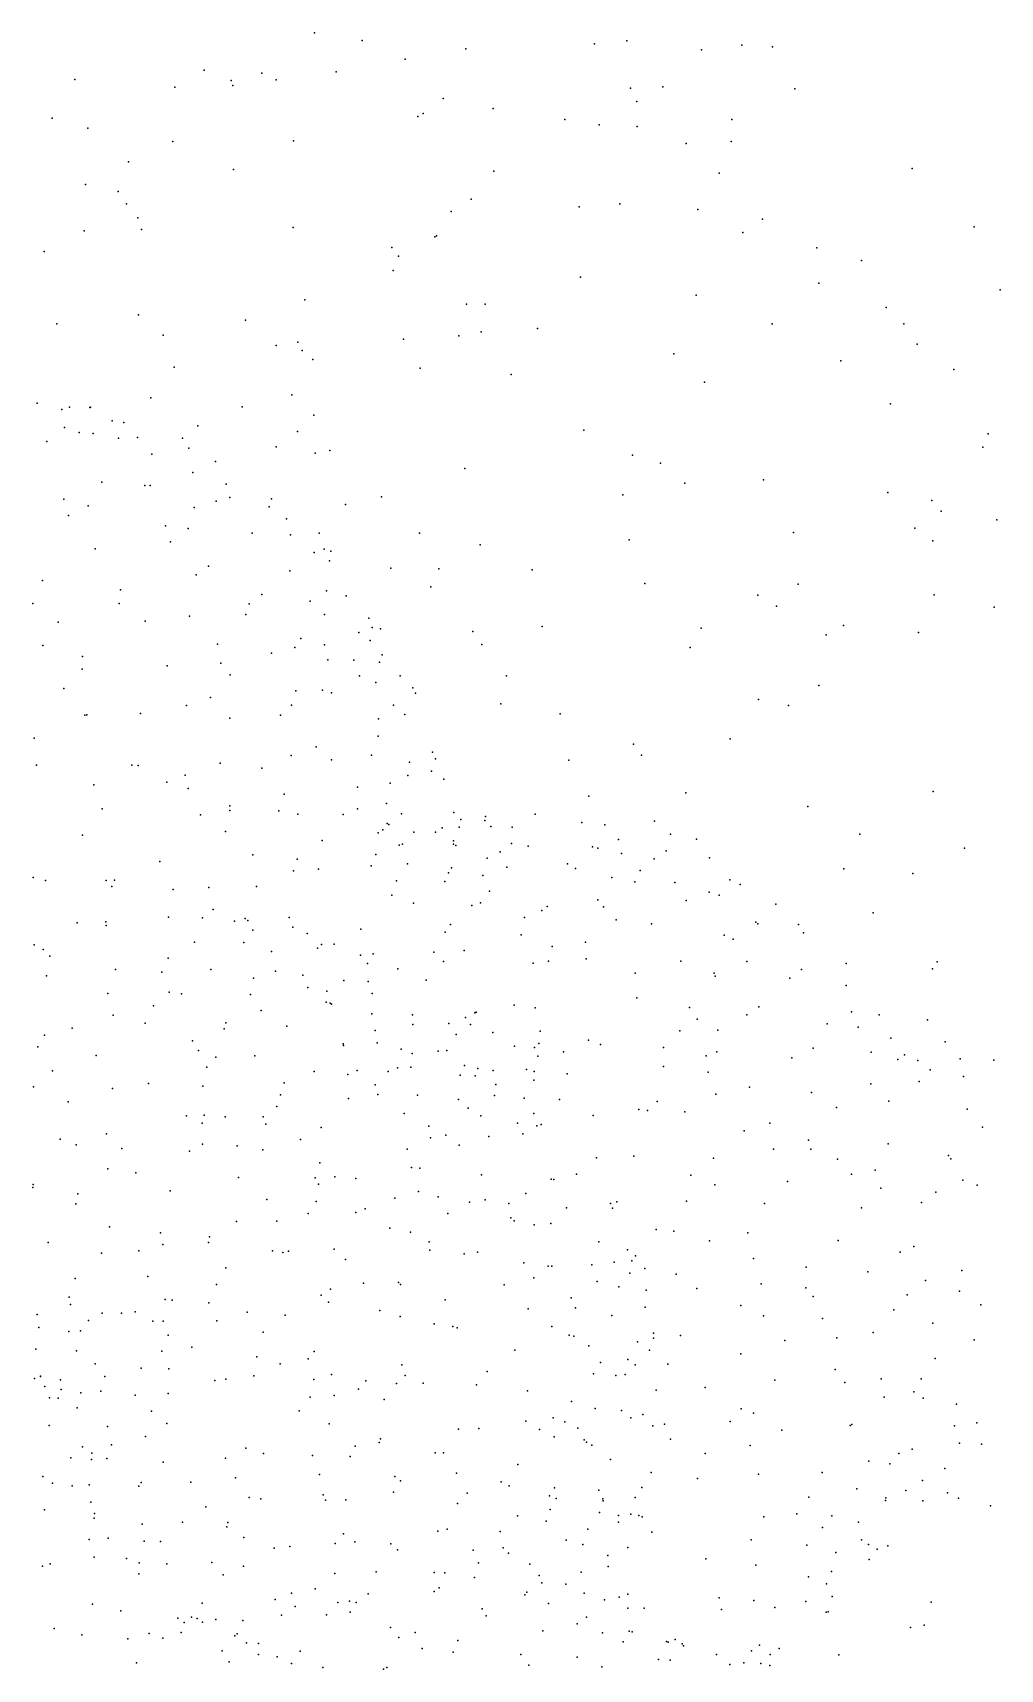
# Model space of a CAD drawing. Header units: metres. Extents: x -23.9 to 23.9, y -28.5 to 28.5.
# Drawn here: x -8.902 to -7.485, y -2.393 to 0.002 of the extents above; entities that cross this region are included whole.
import ezdxf

# ---------------------------------------------------------------- set-up
doc = ezdxf.new("R2010")
doc.units = ezdxf.units.M

msp = doc.modelspace()

# ---------------------------------------------------------------- linework, layer by layer
for p in [(-8.4895, 0.002, -7.946), (-8.42, -0.0095, 1.45), (-8.268, -0.0217, -0.6546), (-8.0794, -0.0142, 4.131), (-8.0323, -0.0101, 7.7692), (-7.9231, -0.0232, 8.4565), (-7.8637, -0.0163, -2.1079), (-7.8191, -0.0184, 17.7007), (-8.357, -0.0366, 9.1103), (-8.8405, -0.0665, -10.3537), (-8.6514, -0.0529, -8.6267), (-8.6119, -0.0678, 19.9772), (-8.5666, -0.057, 15.7085), (-8.5458, -0.0667, 4.1763), (-8.4582, -0.0551, 7.6898), (-8.6941, -0.0777, 21.2817), (-8.6094, -0.075, -4.0357), (-8.3013, -0.0944, 9.7838), (-8.0268, -0.0789, 18.2347), (-7.9793, -0.0771, 20.9648), (-7.7864, -0.08, 8.8196), (-8.3303, -0.1164, -2.3362), (-8.2282, -0.1091, 16.1631), (-8.0176, -0.0986, 14.7222), (-8.8741, -0.1228, -7.5053), (-8.8216, -0.1377, 11.0344), (-8.3384, -0.1208, -1.0588), (-8.1232, -0.1252, 26.6115), (-8.0726, -0.1328, 0.9139), (-8.0169, -0.1352, 8.1357), (-7.8783, -0.125, 1.4082), (-8.6972, -0.1571, 8.1445), (-8.5204, -0.1562, -2.8433), (-7.9455, -0.1601, 23.2514), (-7.8795, -0.1574, -0.8378), (-8.7622, -0.1869, 14.8704), (-8.6083, -0.1982, 0.3559), (-8.2269, -0.2004, -9.3993), (-7.8971, -0.2034, 9.7613), (-7.6145, -0.1968, 5.079), (-8.8251, -0.2202, 10.0048), (-8.777, -0.2302, 8.8941), (-8.7651, -0.2482, 8.5451), (-8.2894, -0.2594, 19.5261), (-8.2602, -0.2417, 25.2262), (-8.1021, -0.2526, 21.3591), (-8.0427, -0.2485, 18.9327), (-7.9281, -0.2566, -2.7504), (-8.7486, -0.2687, 20.2202), (-8.743, -0.2858, 22.2223), (-8.5209, -0.2832, 11.2863), (-7.8338, -0.271, 24.9751), (-7.5238, -0.2821, 4.6676), (-8.8271, -0.2879, -0.9455), (-8.3134, -0.2966, 23.0369), (-8.3111, -0.295, 20.973), (-7.8626, -0.2905, 22.0176), (-8.8854, -0.3184, 21.6159), (-8.3763, -0.3123, 15.9301), (-8.3668, -0.325, 1.5951), (-7.7538, -0.3128, 18.2889), (-7.6887, -0.3314, 18.9665), (-8.3747, -0.3462, 5.9253), (-8.1003, -0.3559, 5.3766), (-7.9309, -0.382, 9.3357), (-7.7511, -0.3643, 11.8128), (-7.4853, -0.3745, -3.7812), (-8.504, -0.3891, -8.3008), (-8.2671, -0.3953, 14.7117), (-8.2396, -0.3951, 16.5128), (-7.6526, -0.3999, -2.8876), (-8.8672, -0.424, 2.9507), (-8.7473, -0.411, 1.6723), (-8.5908, -0.4185, 20.7554), (-8.1631, -0.4307, -2.3288), (-7.8193, -0.4241, 8.2272), (-7.6265, -0.4239, 1.3434), (-8.7112, -0.4408, 3.4154), (-8.5141, -0.4508, 19.8138), (-8.3595, -0.4465, -9.9045), (-8.2782, -0.4416, 22.3223), (-8.2455, -0.4358, 26.4906), (-7.607, -0.4538, -1.144), (-8.5458, -0.4559, -3.9054), (-8.508, -0.463, 25.3311), (-8.4923, -0.4761, 25.7615), (-7.9634, -0.4679, -1.2257), (-7.7187, -0.478, -1.722), (-8.6952, -0.4875, -1.2689), (-8.3349, -0.4891, 2.9588), (-8.2016, -0.498, -2.6807), (-7.5533, -0.4909, 8.6159), (-7.9184, -0.5093, -4.0681), (-8.8961, -0.5403, -6.5477), (-8.8598, -0.5495, -6.348), (-8.8485, -0.5462, 1.9845), (-8.8187, -0.5467, -7.6732), (-8.8179, -0.5461, -6.4429), (-8.7292, -0.5325, 5.5094), (-8.5956, -0.5453, -9.3217), (-8.5231, -0.5277, 14.9784), (-7.646, -0.541, 5.008), (-8.7862, -0.5658, -6.3672), (-8.7691, -0.5682, -6.5405), (-8.6607, -0.5734, 11.4126), (-8.4907, -0.5575, 19.1312), (-8.8817, -0.5963, -6.1878), (-8.8558, -0.5757, -10.0418), (-8.8343, -0.5831, -6.6984), (-8.8137, -0.5847, -6.2537), (-8.7766, -0.5915, 2.63), (-8.7487, -0.5903, -6.6364), (-8.6831, -0.5916, -6.458), (-8.5145, -0.5814, 0.3285), (-8.0954, -0.5796, 11.8547), (-7.5032, -0.5851, 18.812), (-8.7277, -0.6148, -6.2573), (-8.6738, -0.6058, -6.3738), (-8.5456, -0.604, 15.5419), (-8.4889, -0.6131, 19.4963), (-8.467, -0.6093, 10.0452), (-8.024, -0.6161, 1.1581), (-7.511, -0.6044, 19.7358), (-8.6677, -0.6417, -7.9885), (-8.6346, -0.6253, -6.516), (-8.2696, -0.6359, 3.4695), (-7.983, -0.6279, 9.9364), (-8.8012, -0.656, -6.8223), (-8.738, -0.6608, -6.1474), (-8.7303, -0.6608, -6.7877), (-8.619, -0.6587, -6.6394), (-7.9472, -0.6572, 18.6181), (-7.8319, -0.6521, 4.1125), (-8.8568, -0.6805, -6.0601), (-8.8211, -0.6906, -8.449), (-8.6657, -0.693, 3.7259), (-8.6339, -0.6837, -3.5008), (-8.6136, -0.6782, -6.2616), (-8.556, -0.6921, -6.3414), (-8.5526, -0.6803, -6.4383), (-8.4441, -0.6884, 22.8171), (-8.3916, -0.677, 18.8179), (-8.0381, -0.6745, 8.0924), (-7.6501, -0.671, 17.4992), (-7.5856, -0.6827, 23.9256), (-8.8499, -0.7045, -6.9123), (-8.5307, -0.7094, -6.5952), (-7.5721, -0.6983, 8.9635), (-7.4906, -0.7108, 10.6591), (-8.7077, -0.7195, -6.8556), (-8.6746, -0.7237, -6.0986), (-8.5808, -0.7306, -6.7447), (-8.5246, -0.7326, -6.2843), (-8.4831, -0.7304, 24.5247), (-8.336, -0.7302, 2.6254), (-8.0287, -0.74, 24.3686), (-7.788, -0.7296, 9.2752), (-7.6103, -0.7232, 26.1931), (-7.5841, -0.7414, 24.5174), (-8.8111, -0.7531, -5.9855), (-8.7008, -0.7433, 25.2567), (-8.4904, -0.7586, 1.7117), (-8.4753, -0.7538, -6.4072), (-8.466, -0.7565, -6.4876), (-8.2471, -0.7476, 25.853), (-8.6451, -0.7786, -6.88), (-8.5259, -0.7856, -6.7632), (-8.4676, -0.7711, -6.5775), (-8.3778, -0.7814, -2.9297), (-8.3078, -0.7824, 14.8338), (-8.1707, -0.7841, 23.284), (-8.8882, -0.7995, -7.0056), (-8.7738, -0.8132, -6.9837), (-8.6631, -0.7913, -6.0288), (-8.3193, -0.8087, 22.4083), (-8.006, -0.8043, 23.9739), (-7.7812, -0.8048, 11.8368), (-8.9024, -0.8331, -5.9082), (-8.7759, -0.8333, 20.9055), (-8.5856, -0.834, -6.0635), (-8.567, -0.8204, -6.8436), (-8.4958, -0.8297, -6.1705), (-8.472, -0.8148, -6.2493), (-8.4433, -0.8222, -6.6339), (-7.8405, -0.8211, -3.8142), (-7.8132, -0.837, 20.6733), (-7.5823, -0.8207, 25.5217), (-8.8653, -0.8605, -7.0449), (-8.7379, -0.8591, -5.9382), (-8.6728, -0.8518, -6.9662), (-8.5904, -0.8493, 2.3919), (-8.4749, -0.8495, -6.7539), (-8.4099, -0.8549, -6.3558), (-7.4942, -0.8389, 22.1688), (-8.5095, -0.8846, -6.8448), (-8.4246, -0.8759, -6.6801), (-8.4054, -0.8686, 2.0513), (-8.393, -0.8705, -6.5426), (-8.258, -0.8743, 9.388), (-8.1564, -0.8668, 0.8072), (-7.9236, -0.8692, -2.1428), (-7.7402, -0.8791, -2.4549), (-7.7151, -0.8656, 19.9743), (-7.605, -0.8757, 8.5863), (-8.8877, -0.895, -5.8672), (-8.6316, -0.8927, -5.9734), (-8.5527, -0.906, -6.0245), (-8.5186, -0.8975, 25.5665), (-8.4751, -0.8939, -6.1324), (-8.408, -0.8876, -6.28), (-8.3904, -0.9085, 20.4091), (-8.2448, -0.8934, 3.6968), (-7.9394, -0.8978, 10.5126), (-8.8299, -0.9295, -7.0827), (-8.8294, -0.9107, 8.8977), (-8.7054, -0.9247, -7.0306), (-8.627, -0.9207, 8.2886), (-8.4701, -0.916, 0.5162), (-8.4319, -0.9164, -6.7652), (-8.3947, -0.9194, 5.1275), (-8.8567, -0.9577, 0.5503), (-8.6134, -0.9378, -1.1697), (-8.4238, -0.9393, -6.1714), (-8.4001, -0.9491, 11.5403), (-8.3644, -0.9392, -6.3237), (-8.3459, -0.9569, -6.4248), (-8.2087, -0.9394, -1.9726), (-7.751, -0.9534, -2.8003), (-8.6419, -0.9707, -7.0133), (-8.5171, -0.961, -6.9122), (-8.4782, -0.9601, -6.081), (-8.4648, -0.9642, -6.8431), (-8.3419, -0.9647, -6.5031), (-8.2167, -0.9801, 8.1713), (-7.8394, -0.9736, 21.5077), (-8.826, -0.9968, -7.1054), (-8.8231, -0.9964, -5.8352), (-8.7444, -0.9942, -7.075), (-8.6771, -0.9828, -5.8967), (-8.6137, -1.0013, -5.9335), (-8.5397, -0.9968, 18.9759), (-8.5235, -0.982, -6.0081), (-8.3962, -1.0021, -6.7636), (-8.3738, -0.9823, -6.689), (-8.3574, -0.9957, -6.2829), (-8.1299, -0.9948, 14.6182), (-7.7953, -0.9826, 13.324), (-8.3965, -1.0277, -6.1562), (-8.9003, -1.0305, -5.8125), (-8.4872, -1.0432, -6.0184), (-8.3168, -1.0509, -6.5485), (-8.0223, -1.039, 4.0391), (-7.881, -1.0316, 4.8136), (-8.8969, -1.0698, -7.1394), (-8.7574, -1.0698, -5.8332), (-8.7479, -1.0706, -7.1027), (-8.6278, -1.0671, -5.8971), (-8.5668, -1.0743, -5.9387), (-8.5238, -1.056, -6.9648), (-8.4647, -1.0623, -6.901), (-8.406, -1.0555, -6.8131), (-8.3507, -1.0654, -6.2321), (-8.3125, -1.0609, -6.398), (-8.1174, -1.0625, 14.2318), (-8.0106, -1.0555, 16.5256), (-8.813, -1.0988, -7.13), (-8.7059, -1.0947, 24.8522), (-8.6791, -1.0844, -7.08), (-8.379, -1.0962, -6.1527), (-8.3528, -1.0851, -6.7228), (-8.3183, -1.0789, -6.6231), (-8.3002, -1.0904, -6.4744), (-8.6746, -1.1043, -5.8588), (-8.5343, -1.1125, 0.8183), (-8.4269, -1.1022, 10.1909), (-8.0877, -1.1155, 13.0844), (-7.9458, -1.1105, 8.3718), (-7.5836, -1.1086, 14.3644), (-8.8009, -1.1337, -5.8091), (-8.6567, -1.1426, 25.3139), (-8.6138, -1.1294, -7.0789), (-8.6135, -1.1363, -5.897), (-8.5419, -1.137, 14.2457), (-8.5142, -1.1414, -5.9688), (-8.4476, -1.1422, -6.9725), (-8.4268, -1.1339, -6.0764), (-8.3842, -1.1259, -6.8808), (-8.3621, -1.1411, 2.5098), (-8.2855, -1.139, -7.0712), (-8.2756, -1.1494, -6.9611), (-8.2393, -1.145, 22.1226), (-8.1664, -1.1415, -7.1199), (-7.7672, -1.1305, 8.8343), (-8.8297, -1.1726, -7.1435), (-8.6199, -1.1671, 14.8766), (-8.3966, -1.1688, -7.1984), (-8.3894, -1.1648, 9.2342), (-8.3832, -1.1552, -7.1147), (-8.3808, -1.1569, -6.9915), (-8.3443, -1.1678, -6.2151), (-8.3127, -1.1678, -6.8509), (-8.3026, -1.1615, -6.3757), (-8.2776, -1.1609, -6.7835), (-8.24, -1.1507, 25.6658), (-8.2315, -1.1598, -6.8948), (-8.2003, -1.1606, -7.2606), (-8.0981, -1.154, -7.162), (-8.0643, -1.1572, -7.0097), (-7.9915, -1.1521, 4.4802), (-7.9684, -1.1708, 13.7404), (-7.6912, -1.1708, 12.8549), (-8.4784, -1.1802, -7.0827), (-8.3655, -1.1871, -7.2942), (-8.3608, -1.1856, 1.5969), (-8.2863, -1.1854, -7.3161), (-8.2862, -1.1805, 18.7443), (-8.2827, -1.1876, -6.6964), (-8.2178, -1.197, 24.4215), (-8.2012, -1.1844, -7.3287), (-8.1766, -1.1884, -6.8253), (-8.0827, -1.1895, -6.8537), (-8.0749, -1.1914, -7.3062), (-8.0445, -1.1789, -6.9119), (-7.9745, -1.1953, -7.2023), (-7.9301, -1.1784, 18.6193), (-7.5378, -1.1915, 20.7781), (-8.7164, -1.2109, -5.8257), (-8.5801, -1.201, -7.0872), (-8.515, -1.2075, -7.177), (-8.4069, -1.2173, -6.0875), (-8.3999, -1.2006, 8.4428), (-8.3536, -1.2141, -7.3741), (-8.2892, -1.2203, -6.4391), (-8.2366, -1.2058, -7.3875), (-8.2078, -1.219, -6.7465), (-8.1194, -1.2145, -6.7724), (-8.1073, -1.2213, -7.3934), (-8.0399, -1.199, 22.5367), (-7.9922, -1.207, -7.2719), (-7.9111, -1.2054, -7.0674), (-8.9018, -1.2345, -5.776), (-8.8835, -1.2385, -7.1531), (-8.7949, -1.2387, -7.1367), (-8.7824, -1.2384, 12.4082), (-8.5206, -1.2246, 19.3907), (-8.484, -1.2221, -7.2772), (-8.3694, -1.2392, -6.1466), (-8.2986, -1.2401, 13.3434), (-8.2932, -1.2277, -6.5865), (-8.2433, -1.2312, 11.3137), (-8.0542, -1.2345, 9.5639), (-8.0203, -1.2406, -6.7726), (-8.0127, -1.2243, 22.9427), (-7.9618, -1.2415, -7.3298), (-7.8816, -1.2377, -7.1882), (-7.8665, -1.2447, -6.9933), (-7.7144, -1.2217, 16.3777), (-7.6135, -1.2286, 23.0282), (-8.7863, -1.2476, -5.7777), (-8.6969, -1.2521, -7.1243), (-8.6444, -1.2489, -5.7942), (-8.5744, -1.2473, -7.2223), (-8.3763, -1.2601, -7.4385), (-8.2332, -1.2541, 4.7127), (-8.0748, -1.2672, 10.4774), (-7.9452, -1.2678, -6.7798), (-7.9117, -1.2558, -6.8457), (-7.8968, -1.2604, -7.2973), (-8.7035, -1.2922, -5.5013), (-8.6382, -1.281, -7.2094), (-8.527, -1.293, -7.3959), (-8.3447, -1.2718, -6.2154), (-8.2592, -1.2755, -7.4863), (-8.2465, -1.2715, -6.6252), (-8.182, -1.2927, -3.4637), (-8.1568, -1.2824, 3.7396), (-8.1487, -1.2766, -6.6762), (-8.0664, -1.2775, -7.4644), (-7.8141, -1.2733, -7.1096), (-7.6714, -1.2861, 25.4581), (-8.8373, -1.3006, -5.7211), (-8.7955, -1.2993, -5.5957), (-8.7946, -1.3045, 14.4764), (-8.6535, -1.2935, -5.6261), (-8.6068, -1.2981, -5.7243), (-8.5911, -1.2941, -5.8624), (-8.5871, -1.2972, -5.5208), (-8.5798, -1.3114, -5.4038), (-8.5213, -1.307, -5.9045), (-8.5004, -1.3165, -5.6246), (-8.4219, -1.3099, -7.483), (-8.2983, -1.3144, -7.5338), (-8.2905, -1.3033, 23.8926), (-8.0481, -1.2965, -6.6764), (-7.9963, -1.3022, -7.4589), (-7.8434, -1.2997, -6.8553), (-7.8404, -1.3021, -7.3028), (-7.7807, -1.3029, -7.0051), (-7.7734, -1.3151, 14.1584), (-8.9005, -1.3329, -5.4887), (-8.8869, -1.3397, -5.3995), (-8.6656, -1.3288, -5.3261), (-8.5934, -1.3294, -7.3765), (-8.4851, -1.3379, -5.9841), (-8.4796, -1.3326, -5.4131), (-8.4609, -1.3317, -3.9717), (-8.1869, -1.3182, 6.5814), (-8.1414, -1.3355, -7.5553), (-8.0928, -1.3289, -6.6158), (-7.8895, -1.3187, 21.0784), (-7.8766, -1.3245, -6.7555), (-8.8772, -1.3493, 10.4298), (-8.704, -1.3526, -5.2636), (-8.5526, -1.3425, -5.8281), (-8.4225, -1.348, -5.6582), (-8.4119, -1.3601, -5.3977), (-8.404, -1.346, -5.5262), (-8.315, -1.3434, -6.3298), (-8.3008, -1.3573, -6.425), (-8.2707, -1.3413, -6.5264), (-8.1694, -1.3599, 2.7597), (-8.1471, -1.3568, -6.5799), (-8.0916, -1.3534, 12.3296), (-7.9534, -1.357, -7.5074), (-7.8567, -1.3574, -7.4269), (-7.7111, -1.3602, -7.1029), (-7.5779, -1.3579, 19.6604), (-8.8821, -1.3783, -7.1453), (-8.7811, -1.3688, -7.1777), (-8.7132, -1.3729, -7.2526), (-8.6417, -1.3692, -5.2322), (-8.579, -1.3817, 25.0436), (-8.5466, -1.3716, 16.1051), (-8.5066, -1.3772, 8.9166), (-8.4467, -1.3849, -5.8141), (-8.4112, -1.3865, -5.3303), (-8.3675, -1.3679, -5.4615), (-8.3263, -1.3846, -5.5718), (-8.0202, -1.3742, 21.6352), (-7.9045, -1.3745, -6.6608), (-7.9028, -1.3787, 23.347), (-7.7937, -1.3817, -7.3929), (-7.7763, -1.369, -6.8096), (-7.5845, -1.3682, 9.0244), (-8.7924, -1.4039, -5.1987), (-8.7027, -1.4022, -5.1825), (-8.6846, -1.4045, -7.3702), (-8.5836, -1.4057, -7.4803), (-8.4996, -1.3955, 9.5331), (-8.4716, -1.4007, -7.5573), (-8.405, -1.4039, -6.1417), (-8.0174, -1.4102, -7.586), (-7.7108, -1.3926, -7.247), (-8.7844, -1.4358, -7.2098), (-8.7256, -1.422, -7.306), (-8.568, -1.429, 21.9979), (-8.4726, -1.4167, 10.4502), (-8.4667, -1.4184, -5.2197), (-8.4648, -1.4198, -5.8982), (-8.4058, -1.4341, 12.6995), (-8.3461, -1.4351, -6.3096), (-8.2547, -1.4326, -5.5583), (-8.253, -1.4313, -6.4754), (-8.1971, -1.4213, 7.1759), (-8.1665, -1.4251, -7.632), (-7.9403, -1.4244, -6.5952), (-7.8566, -1.4352, -7.5093), (-7.8391, -1.4238, 6.6355), (-7.7031, -1.431, -6.8635), (-7.6629, -1.4351, -7.005), (-8.8445, -1.455, 4.812), (-8.7379, -1.4477, -5.1246), (-8.6218, -1.4559, -5.1117), (-8.6195, -1.4471, 6.948), (-8.5301, -1.4521, -5.1365), (-8.4007, -1.4583, -5.9104), (-8.3455, -1.4495, -5.8502), (-8.2928, -1.4478, -5.3554), (-8.2684, -1.4394, -5.4418), (-8.2614, -1.4496, -5.7071), (-8.159, -1.459, -1.8329), (-7.9547, -1.4587, 18.8406), (-7.9291, -1.4415, -7.57), (-7.8992, -1.4577, -3.1162), (-7.7389, -1.4483, -6.7618), (-7.6934, -1.4536, -7.3087), (-7.5921, -1.4425, 10.5659), (-8.8949, -1.4821, -5.1347), (-8.8853, -1.4653, -7.1904), (-8.6686, -1.4732, -7.4628), (-8.4477, -1.4776, -6.1236), (-8.4473, -1.4801, -5.9687), (-8.3981, -1.4763, -7.643), (-8.2824, -1.4643, -5.7792), (-8.2287, -1.4611, -5.6291), (-8.1966, -1.4811, -5.5636), (-8.1674, -1.4832, 23.5906), (-8.161, -1.4775, 3.3111), (-8.0886, -1.4723, -7.6536), (-8.0709, -1.4789, -6.5017), (-7.9787, -1.4833, -7.6217), (-7.7592, -1.4841, -6.6982), (-7.6457, -1.4697, -7.1997), (-7.5659, -1.4748, 21.1821), (-8.8094, -1.4946, -5.0807), (-8.6596, -1.4875, 13.2176), (-8.6343, -1.4975, -7.5214), (-8.5769, -1.4954, -5.0752), (-8.3626, -1.4858, 13.6076), (-8.3467, -1.4921, -6.355), (-8.3084, -1.4884, -7.6712), (-8.2961, -1.4876, 19.2443), (-8.1626, -1.496, -7.6808), (-8.125, -1.4897, 25.4097), (-7.9161, -1.4954, -6.5536), (-7.9006, -1.4893, 12.0713), (-7.7904, -1.4981, 7.014), (-7.6746, -1.4901, -6.8321), (-7.6355, -1.5007, -6.9096), (-7.6255, -1.4938, -6.9818), (-7.606, -1.5022, -2.2152), (-7.544, -1.4999, -7.1162), (-7.4946, -1.5016, -7.2334), (-8.8736, -1.5175, 14.9476), (-8.6476, -1.5118, -5.0484), (-8.4903, -1.5181, 12.3009), (-8.4407, -1.5227, -5.0934), (-8.4271, -1.5167, -6.1835), (-8.3817, -1.5183, 20.5846), (-8.368, -1.5128, -5.1491), (-8.3486, -1.5118, -5.9428), (-8.2765, -1.5238, -6.4083), (-8.2699, -1.5094, 6.2715), (-8.2546, -1.5246, -5.2474), (-8.2504, -1.5138, 20.2518), (-8.2278, -1.5167, -5.8065), (-8.1794, -1.5153, -5.4328), (-8.1684, -1.5309, -5.6932), (-8.1681, -1.5181, -5.6222), (-8.1197, -1.5217, -6.4657), (-7.9786, -1.5107, -6.5165), (-7.9133, -1.519, 19.5942), (-7.604, -1.5328, -7.2439), (-7.5882, -1.5158, 11.2709), (-7.5393, -1.5256, -7.298), (-8.9011, -1.5409, -5.0739), (-8.7855, -1.5431, -7.3539), (-8.7326, -1.536, -7.4355), (-8.653, -1.5398, -1.7464), (-8.5395, -1.5526, -5.0326), (-8.5342, -1.5349, -7.6219), (-8.4008, -1.538, -6.0187), (-8.3971, -1.5517, -6.3127), (-8.339, -1.5527, -7.7006), (-8.2262, -1.5534, -7.7144), (-8.224, -1.5373, 16.1288), (-7.902, -1.5512, 11.4969), (-7.8528, -1.5411, -7.5852), (-7.7617, -1.5491, -6.6409), (-7.675, -1.5363, -7.3903), (-8.8503, -1.5626, -7.2126), (-8.5447, -1.5694, 1.5054), (-8.44, -1.5579, -7.6726), (-8.3582, -1.5797, -5.0916), (-8.2788, -1.5591, -5.1886), (-8.2645, -1.5717, 9.8189), (-8.1826, -1.5571, -5.3328), (-8.1687, -1.5796, -5.7854), (-8.1307, -1.559, -5.5432), (-8.0147, -1.5741, -7.6849), (-8.0019, -1.5753, -6.4772), (-7.988, -1.5623, 24.8304), (-7.9475, -1.5771, -7.6586), (-7.725, -1.5707, -7.4796), (-7.6484, -1.5618, -6.8014), (-7.5337, -1.5736, 12.1606), (-8.6772, -1.5833, 10.6764), (-8.6541, -1.5937, -7.5602), (-8.6515, -1.5822, 6.4162), (-8.6206, -1.5844, -4.9985), (-8.5649, -1.5845, 2.3055), (-8.5609, -1.5953, 21.629), (-8.4797, -1.6001, -5.02), (-8.3222, -1.5982, -6.0066), (-8.2459, -1.583, -5.9152), (-8.1923, -1.5941, -5.8623), (-8.1641, -1.5979, -7.7242), (-8.1578, -1.5956, -6.4346), (-8.0814, -1.5828, -6.4484), (-7.823, -1.5939, 19.2125), (-7.5114, -1.5997, -6.9591), (-8.8621, -1.6175, -5.0028), (-8.8389, -1.6257, -7.3023), (-8.7943, -1.6093, 3.6155), (-8.6535, -1.6244, 8.3006), (-8.6029, -1.6272, -7.6116), (-8.5101, -1.6176, -7.6683), (-8.3197, -1.6153, -7.7253), (-8.2972, -1.6114, -6.3731), (-8.2776, -1.6261, -5.1228), (-8.2342, -1.6136, 12.069), (-8.1846, -1.6096, -5.2455), (-7.8606, -1.6049, -7.6184), (-7.766, -1.6189, -7.5559), (-7.6497, -1.6242, -6.7518), (-8.7719, -1.6309, -4.9717), (-8.6726, -1.6348, -4.9558), (-8.5653, -1.6328, -4.9727), (-8.4818, -1.6519, -6.2707), (-8.3541, -1.632, 3.7376), (-8.0769, -1.6445, -5.503), (-8.022, -1.6423, -7.7121), (-7.9051, -1.6452, -6.4913), (-7.8175, -1.6319, -6.558), (-7.7626, -1.6319, 19.9633), (-7.7235, -1.6466, 10.317), (-7.5612, -1.6412, -6.8627), (-7.5578, -1.6459, -7.4031), (-8.7926, -1.6608, -7.4246), (-8.7514, -1.6664, -7.4868), (-8.6009, -1.6736, 2.8022), (-8.4888, -1.674, -4.9646), (-8.4598, -1.6722, 1.9214), (-8.4291, -1.6748, 4.6435), (-8.3475, -1.6589, -6.4014), (-8.3353, -1.6598, -5.0498), (-8.2452, -1.6694, -7.7529), (-8.1429, -1.6759, -7.7488), (-8.1391, -1.6762, -5.2418), (-8.1061, -1.6683, -5.7858), (-7.9385, -1.67, 24.5064), (-7.7033, -1.6685, -6.6493), (-7.6685, -1.6626, -7.4549), (-8.9022, -1.688, -7.1175), (-8.9016, -1.6838, -4.9752), (-8.8362, -1.6973, -4.9436), (-8.7013, -1.6928, -7.5575), (-8.484, -1.6833, -7.7014), (-8.3372, -1.694, -7.7463), (-8.1803, -1.6967, 4.1601), (-7.9032, -1.6843, -7.6781), (-7.7971, -1.6791, -7.6031), (-7.6603, -1.6892, -6.7042), (-7.5797, -1.695, -6.8064), (-7.54, -1.6774, 17.0733), (-7.5193, -1.6848, -7.4737), (-8.8392, -1.712, -7.3629), (-8.5596, -1.7057, -4.934), (-8.4873, -1.7085, -6.1618), (-8.4157, -1.7194, -6.137), (-8.3718, -1.7037, -5.0004), (-8.3085, -1.7019, -6.0659), (-8.2629, -1.7096, -5.0765), (-8.2395, -1.7062, -6.0173), (-8.205, -1.7115, -3.6445), (-8.1206, -1.7176, -6.4063), (-8.0564, -1.7112, -5.7052), (-8.0534, -1.7183, -5.4119), (-8.047, -1.709, -5.62), (-7.9448, -1.7082, -6.4571), (-7.8306, -1.7113, -6.526), (-7.6887, -1.7178, -7.4997), (-7.6005, -1.7099, 6.623), (-8.79, -1.7457, -7.4513), (-8.6039, -1.7376, -7.6395), (-8.5447, -1.7371, 13.8275), (-8.4989, -1.7259, -6.3571), (-8.4293, -1.7247, -7.7259), (-8.3796, -1.7477, -6.4079), (-8.2945, -1.726, -6.3996), (-8.2021, -1.7324, 8.2909), (-8.1973, -1.7366, -7.7619), (-8.1681, -1.7429, -5.9508), (-8.1436, -1.7407, -5.1972), (-8.8798, -1.7686, -7.2673), (-8.715, -1.7542, 3.1484), (-8.7119, -1.7716, 20.0574), (-8.6448, -1.7686, -4.9016), (-8.6437, -1.76, 16.0368), (-8.349, -1.7535, -1.5454), (-8.3218, -1.7674, -7.7564), (-8.0734, -1.7676, -5.3031), (-7.9892, -1.7496, 2.6499), (-7.9635, -1.7521, -7.7121), (-7.9114, -1.7662, 23.4965), (-7.8551, -1.7543, -7.6547), (-7.7227, -1.7655, -7.5514), (-8.8015, -1.7842, -4.9068), (-8.747, -1.7806, 10.9889), (-8.5514, -1.7805, -6.3713), (-8.5362, -1.783, -6.2684), (-8.5278, -1.7811, -7.6969), (-8.4608, -1.7783, -4.9351), (-8.4443, -1.7933, -6.4239), (-8.3208, -1.7796, -6.1078), (-8.2703, -1.7852, -5.038), (-8.2512, -1.7826, 10.2214), (-8.0313, -1.7793, -6.4182), (-8.0249, -1.7954, -5.6928), (-8.0194, -1.7881, -5.4901), (-7.8468, -1.7919, -6.503), (-7.6318, -1.7826, -7.4317), (-7.6121, -1.7743, -6.7555), (-8.7336, -1.8184, -7.5437), (-8.6196, -1.8055, -6.3504), (-8.183, -1.7985, -5.1083), (-8.1476, -1.8031, -6.3936), (-8.1423, -1.8031, 24.0337), (-8.0833, -1.8012, -5.8647), (-8.051, -1.7971, -5.7782), (-8.0279, -1.8135, -7.7419), (-8.0061, -1.8068, -5.5642), (-7.9599, -1.8147, -6.4391), (-7.7694, -1.8044, -7.6021), (-7.6791, -1.8113, -7.5055), (-7.5414, -1.8093, -7.4781), (-8.8403, -1.8213, -7.3916), (-8.633, -1.83, -7.6317), (-8.4665, -1.837, 6.145), (-8.4177, -1.828, 20.8497), (-8.3669, -1.8272, -4.9534), (-8.3639, -1.8299, -6.3992), (-8.2117, -1.8306, -7.7731), (-8.1684, -1.8204, -3.1501), (-8.0757, -1.8254, -5.2448), (-8.044, -1.8333, -5.3224), (-8.0039, -1.8381, 6.1344), (-7.9299, -1.8359, -7.708), (-7.8355, -1.829, 11.889), (-7.77, -1.8347, 1.1968), (-7.5946, -1.8243, 7.024), (-7.5452, -1.8398, -3.2837), (-8.8489, -1.8484, 20.6273), (-8.8472, -1.8591, 14.8756), (-8.7082, -1.852, -6.4042), (-8.698, -1.8531, -6.3008), (-8.6445, -1.8566, -4.8778), (-8.4801, -1.8458, -7.7176), (-8.4691, -1.8559, 4.0242), (-8.2982, -1.8525, -6.115), (-8.1766, -1.8657, -6.0187), (-8.1136, -1.8495, -5.1851), (-8.1073, -1.8643, -6.3997), (-8.0055, -1.8631, -5.4568), (-7.8654, -1.8609, -7.6674), (-7.7596, -1.8477, 9.8363), (-7.6413, -1.8671, -7.4462), (-7.6215, -1.8452, -6.7351), (-7.5139, -1.8596, -6.85), (-8.896, -1.8741, -6.6679), (-8.8209, -1.8828, 1.8068), (-8.8009, -1.8717, -7.4431), (-8.7722, -1.872, -6.3731), (-8.7522, -1.8701, -6.5151), (-8.7267, -1.8837, -4.8768), (-8.7111, -1.8837, 7.2489), (-8.6327, -1.8833, -6.286), (-8.5881, -1.8704, 12.0907), (-8.5326, -1.8749, -6.232), (-8.3938, -1.8682, -7.7453), (-8.3644, -1.8766, -6.1647), (-8.3145, -1.8876, -4.9812), (-8.2872, -1.8916, -7.7598), (-8.1423, -1.8913, -5.1353), (-8.0542, -1.8754, -5.8333), (-7.8321, -1.8757, 2.2781), (-7.7456, -1.8796, -7.5756), (-7.5839, -1.8867, -6.7857), (-8.8935, -1.8929, -7.2138), (-8.8494, -1.8986, -6.4729), (-8.8323, -1.8979, -4.8878), (-8.7039, -1.9043, -7.5632), (-8.5648, -1.8999, 8.1066), (-8.2809, -1.8936, -1.0364), (-8.1169, -1.9041, -5.9439), (-8.1099, -1.9058, -7.7531), (-8.0164, -1.9138, -5.3735), (-7.9931, -1.9086, -6.4355), (-7.993, -1.9012, -5.5846), (-7.9536, -1.9048, -1.5707), (-7.8008, -1.9118, -6.5424), (-7.7249, -1.9081, 4.138), (-7.6716, -1.9002, -6.6746), (-7.5234, -1.9111, -7.4812), (-8.8976, -1.9246, -7.1459), (-8.8383, -1.927, 11.6554), (-8.7135, -1.9276, -6.269), (-8.6694, -1.9217, -6.5249), (-8.574, -1.9359, -6.4771), (-8.4989, -1.9386, -6.4554), (-8.4904, -1.9282, -7.7041), (-8.1964, -1.9263, -5.0653), (-8.0879, -1.9197, -5.2072), (-8.031, -1.9398, 15.9523), (-7.9989, -1.9263, -5.6619), (-7.8651, -1.9314, -7.657), (-7.5806, -1.9384, -7.418), (-8.8908, -1.9639, -6.9124), (-8.8107, -1.946, -7.4137), (-8.7437, -1.9525, -7.5081), (-8.7031, -1.9534, -6.5826), (-8.5786, -1.9637, -3.9101), (-8.5402, -1.9461, -4.8795), (-8.4649, -1.9615, -4.9005), (-8.362, -1.9476, -6.1736), (-8.3568, -1.9634, -2.0552), (-8.2367, -1.9574, -6.3992), (-8.081, -1.9606, -5.9041), (-8.0709, -1.9443, -6.413), (-8.0484, -1.9634, -7.7349), (-8.0348, -1.9617, -2.1909), (-8.0202, -1.9474, -5.7609), (-7.9721, -1.9464, 3.883), (-7.7271, -1.9542, -7.5461), (-8.8999, -1.9676, -7.0692), (-8.8912, -1.9645, -6.9872), (-8.8845, -1.9794, 6.5801), (-8.8615, -1.9694, 15.6455), (-8.8606, -1.9836, -7.2856), (-8.8028, -1.9861, -4.8753), (-8.7967, -1.9647, -6.7069), (-8.6357, -1.9705, -7.6093), (-8.6195, -1.9686, -6.25), (-8.4909, -1.9691, -6.2235), (-8.4253, -1.9832, -6.4375), (-8.4143, -1.9712, 2.5508), (-8.3697, -1.9747, -4.9331), (-8.3304, -1.9744, 20.2641), (-8.2522, -1.9767, -6.101), (-8.1775, -1.9854, -6.0353), (-7.9894, -1.9845, -5.4882), (-7.9176, -1.9807, -6.4718), (-7.8153, -1.97, -7.6165), (-7.7128, -1.9735, -6.6311), (-7.66, -1.9679, -7.452), (-7.6119, -1.9872, -7.3709), (-7.6014, -1.968, 11.3764), (-8.8779, -1.9958, -7.2129), (-8.865, -1.9962, -6.2225), (-8.8373, -2.0105, -6.8331), (-8.8317, -1.9884, -7.362), (-8.7525, -1.9918, -6.2424), (-8.7042, -1.9893, -4.8647), (-8.4962, -1.9951, 11.3983), (-8.461, -1.9924, -7.7037), (-8.3878, -1.9984, -7.7277), (-8.1135, -2.001, -5.1628), (-8.0784, -2.0114, 4.2431), (-7.6556, -1.9951, -6.7234), (-7.5983, -1.9962, -6.8095), (-7.5495, -2.0049, -6.8671), (-8.7284, -2.0156, -6.6545), (-8.7061, -2.0334, -7.5227), (-8.512, -2.0151, -6.4813), (-8.4684, -2.0341, -4.9036), (-8.18, -2.0302, -6.4224), (-8.1402, -2.025, -5.9832), (-8.123, -2.0309, 13.8516), (-8.0402, -2.0143, -5.2959), (-8.0262, -2.0253, -6.4487), (-8.009, -2.0202, -5.7259), (-7.9769, -2.0345, -7.6877), (-7.881, -2.0304, -7.6401), (-7.865, -2.0121, 3.2025), (-7.8469, -2.0183, 23.9888), (-7.7028, -2.0348, -6.6791), (-7.5197, -2.0324, -7.4164), (-8.8785, -2.0364, -7.0738), (-8.7931, -2.0378, -6.7597), (-8.7373, -2.0523, -4.8754), (-8.393, -2.0558, -6.182), (-8.2787, -2.0418, -7.7288), (-8.2489, -2.0405, -5.0226), (-8.1602, -2.0422, -5.1045), (-8.1385, -2.0531, -7.7221), (-8.1039, -2.0402, 11.5377), (-8.0948, -2.0575, 7.447), (-7.9944, -2.0369, -5.6155), (-7.9681, -2.0565, 8.3607), (-7.8051, -2.0434, -7.581), (-7.7052, -2.0361, 7.3222), (-7.5526, -2.037, 17.1018), (-8.8468, -2.0837, -6.9461), (-8.8293, -2.0677, -4.8877), (-8.8159, -2.0768, -7.3131), (-8.7869, -2.0645, -6.2303), (-8.5902, -2.0697, 20.5512), (-8.5646, -2.0775, -6.2284), (-8.4927, -2.0801, -6.2133), (-8.4373, -2.0817, -6.478), (-8.4302, -2.0666, -7.6883), (-8.3952, -2.0613, -4.9328), (-8.3132, -2.0764, -6.1298), (-8.3006, -2.0765, -4.9918), (-8.0915, -2.0606, -5.9061), (-8.0836, -2.0653, -5.2191), (-7.9176, -2.0774, -6.5113), (-7.8515, -2.0657, -6.5523), (-7.6338, -2.0773, -7.3344), (-7.6144, -2.0711, -6.8641), (-7.5452, -2.0622, -7.3556), (-7.5128, -2.0635, -6.9624), (-8.8164, -2.0861, -6.8546), (-8.7936, -2.0845, -4.7695), (-8.7115, -2.0899, -6.6768), (-8.6199, -2.0841, -6.5828), (-8.2816, -2.1059, -6.4516), (-8.192, -2.0936, -6.034), (-8.0564, -2.086, -5.8381), (-7.9965, -2.1052, -5.5453), (-7.8396, -2.1075, -1.1547), (-7.7463, -2.1052, 19.9944), (-7.6779, -2.0885, -7.4113), (-7.647, -2.0922, -6.8055), (-7.5667, -2.0994, -1.9838), (-8.8875, -2.111, 9.3385), (-8.8733, -2.1209, -6.2036), (-8.8446, -2.1247, -7.1082), (-8.8198, -2.1234, -7.2571), (-8.7469, -2.1249, -6.2279), (-8.7435, -2.12, -7.4192), (-8.6707, -2.1195, -7.5166), (-8.6054, -2.1127, -0.8852), (-8.4826, -2.1082, -4.3326), (-8.3722, -2.1109, -6.4642), (-8.3636, -2.1171, -7.6919), (-8.2164, -2.119, -7.708), (-8.2048, -2.1244, -6.4526), (-8.1383, -2.1276, -7.6955), (-8.0731, -2.131, -5.2477), (-8.0102, -2.127, -5.4471), (-7.9288, -2.1139, -7.6357), (-7.6954, -2.1289, -6.7458), (-7.6234, -2.1316, -6.9028), (-7.5994, -2.1168, 2.0521), (-8.8172, -2.1487, -6.9407), (-8.6486, -2.1555, -6.6497), (-8.5852, -2.1418, -7.5713), (-8.5684, -2.1437, -6.575), (-8.4768, -2.1378, -4.9144), (-8.4738, -2.1456, -6.1944), (-8.4438, -2.1449, -6.5104), (-8.3741, -2.1337, -6.1629), (-8.2801, -2.1503, -7.6855), (-8.266, -2.1352, -5.0257), (-8.1456, -2.1394, -5.9639), (-8.1356, -2.1434, 10.1683), (-8.0673, -2.1437, -6.4808), (-8.0669, -2.1464, -3.574), (-8.02, -2.1419, -7.6584), (-7.7659, -2.141, 15.8733), (-7.6534, -2.1463, 21.2293), (-7.6529, -2.142, -7.3088), (-7.5987, -2.1467, -7.154), (-7.5626, -2.1349, -7.2469), (-7.5463, -2.1426, -7.0615), (-7.4997, -2.154, -7.1628), (-8.885, -2.1597, -4.925), (-8.8124, -2.1718, -6.2053), (-8.812, -2.165, -7.1735), (-8.683, -2.1779, -7.4486), (-8.6168, -2.1781, -6.2119), (-8.1925, -2.1687, -5.1009), (-8.1502, -2.1765, -2.6278), (-8.1444, -2.1594, -6.4805), (-8.0724, -2.1638, -5.8337), (-8.0447, -2.1679, -5.3595), (-8.0444, -2.1779, 11.9113), (-8.0264, -2.1659, -5.6976), (-8.0148, -2.168, -5.5146), (-8.0096, -2.1698, -6.5226), (-7.8317, -2.1698, -7.5328), (-7.7833, -2.1656, -6.6687), (-7.732, -2.1684, -3.2963), (-7.6929, -2.178, -6.813), (-8.8199, -2.2033, 7.0247), (-8.7918, -2.2011, -7.0186), (-8.7421, -2.1806, -4.9023), (-8.6182, -2.1844, -4.9029), (-8.5933, -2.2004, -6.6394), (-8.4472, -2.1951, -7.6103), (-8.309, -2.191, 2.1578), (-8.2955, -2.1879, -6.0861), (-8.2177, -2.1915, 19.9364), (-8.0895, -2.1883, -7.6487), (-7.9957, -2.1924, -7.6131), (-7.7456, -2.1854, -7.4245), (-8.7392, -2.2056, -6.839), (-8.7153, -2.2062, -6.2045), (-8.5487, -2.2158, -7.544), (-8.5258, -2.2133, -4.9241), (-8.4592, -2.2089, -6.562), (-8.4304, -2.2068, -4.9567), (-8.3781, -2.2093, -6.5287), (-8.3683, -2.2185, -4.9881), (-8.2571, -2.2186, -6.516), (-8.2133, -2.2155, -7.6478), (-8.2058, -2.223, -0.8115), (-8.1213, -2.2043, -5.2215), (-8.0965, -2.2103, -6.5229), (-8.0603, -2.2267, -5.7384), (-8.031, -2.2149, -5.6075), (-7.8504, -2.2035, -6.6395), (-7.7688, -2.2114, -6.7289), (-7.7263, -2.222, 8.7611), (-7.6885, -2.2038, 11.9502), (-7.6782, -2.2106, -7.2535), (-7.6658, -2.2173, -6.9803), (-7.6499, -2.2123, -7.0656), (-8.888, -2.2423, -4.9566), (-8.8767, -2.2386, -6.1622), (-8.8125, -2.2288, -4.9278), (-8.7648, -2.2312, -7.1799), (-8.7465, -2.2371, -7.2473), (-8.7062, -2.2386, -7.3374), (-8.6399, -2.2367, -7.4351), (-8.5937, -2.2423, -6.1865), (-8.3993, -2.2507, -7.5911), (-8.2494, -2.2374, -5.0821), (-8.1745, -2.2391, -5.9447), (-8.0992, -2.251, 21.0532), (-8.0597, -2.2425, -5.3919), (-7.9165, -2.2316, -6.6072), (-7.8434, -2.2407, -7.4737), (-7.7323, -2.2498, -6.8435), (-7.6771, -2.2325, -7.1818), (-8.7472, -2.2535, -6.9636), (-8.6237, -2.255, -6.7243), (-8.4888, -2.2752, -7.5327), (-8.4601, -2.2527, -6.1493), (-8.3143, -2.2516, -6.5474), (-8.3069, -2.2741, -6.0571), (-8.2988, -2.2521, -7.6118), (-8.2553, -2.2589, 15.8939), (-8.1605, -2.2557, 3.287), (-8.1567, -2.2666, 4.5017), (-8.1214, -2.2684, -7.5974), (-7.766, -2.2579, -7.3761), (-7.7398, -2.268, -1.6632), (-8.8147, -2.2979, -6.1553), (-8.6543, -2.2963, -6.1716), (-8.5472, -2.2912, -6.1611), (-8.5236, -2.2817, 11.1394), (-8.4556, -2.2952, -4.986), (-8.4386, -2.2932, 3.0908), (-8.4289, -2.2953, -4.6353), (-8.411, -2.2826, 14.2127), (-8.3143, -2.2795, -5.0527), (-8.1817, -2.2842, -6.5623), (-8.1789, -2.2805, -5.1866), (-8.147, -2.2967, -5.8675), (-8.0947, -2.2817, -5.3424), (-8.0648, -2.2916, -6.5879), (-8.0434, -2.2876, -5.5665), (-8.031, -2.283, 14.1657), (-7.8972, -2.2884, -7.4779), (-7.8461, -2.2923, -7.4215), (-7.7699, -2.2937, -7.3159), (-7.7314, -2.2866, -6.908), (-7.5865, -2.2947, 10.7155), (-8.7731, -2.3076, -4.9582), (-8.6898, -2.3181, -7.2061), (-8.6698, -2.3168, 9.9669), (-8.6617, -2.3187, 19.8427), (-8.6343, -2.3201, -6.8402), (-8.5945, -2.3218, -7.3802), (-8.5382, -2.3139, -7.4484), (-8.5181, -2.301, 7.3089), (-8.4723, -2.3133, -6.6631), (-8.4373, -2.3097, 8.0936), (-8.2441, -2.3047, -5.9836), (-8.2382, -2.3149, -5.1292), (-8.0913, -2.3168, -7.5491), (-8.031, -2.3037, -5.4922), (-8.0069, -2.3036, -6.6272), (-7.8936, -2.3057, -6.7066), (-7.8155, -2.3028, -6.7851), (-7.7402, -2.3095, -7.191), (-7.7372, -2.3091, -6.9838), (-8.8708, -2.3336, -6.1112), (-8.8304, -2.3426, -4.9913), (-8.7316, -2.3406, 10.855), (-8.6852, -2.3394, -4.9676), (-8.6808, -2.3247, -6.9353), (-8.6539, -2.3242, -7.276), (-8.6064, -2.3442, -4.9801), (-8.603, -2.3411, -6.1344), (-8.3786, -2.3318, 3.8555), (-8.3664, -2.3466, -6.6484), (-8.3423, -2.3395, -6.0379), (-8.1551, -2.3368, -6.6189), (-8.1049, -2.3266, -5.7402), (-8.0679, -2.3398, -5.2718), (-8.0289, -2.3375, -7.4975), (-8.0244, -2.3381, -5.7071), (-7.6166, -2.3321, 15.5216), (-7.5967, -2.3287, 9.1271), (-8.7629, -2.3484, 7.8746), (-8.7118, -2.3474, -6.1356), (-8.6251, -2.3659, -7.2149), (-8.5892, -2.3546, -7.3142), (-8.5717, -2.3552, -6.8154), (-8.5105, -2.3664, -6.0994), (-8.3319, -2.3629, -5.0996), (-8.2866, -2.3683, -5.9625), (-8.28, -2.3509, -6.6365), (-8.0374, -2.3531, -6.677), (-7.9743, -2.3523, -5.6189), (-7.9717, -2.3533, -6.7158), (-7.9614, -2.3494, 16.7159), (-7.9514, -2.3561, -5.3271), (-7.9491, -2.3588, -5.5492), (-7.8499, -2.366, 17.3947), (-7.8382, -2.3576, -7.2838), (-7.8092, -2.3626, -7.2061), (-8.7505, -2.3838, -5.0081), (-8.6148, -2.3823, -7.0055), (-8.5715, -2.3716, -2.4312), (-8.5446, -2.3749, -5.0105), (-8.5235, -2.3845, -0.6266), (-8.4775, -2.3904, -6.7737), (-8.3884, -2.3931, -7.4319), (-8.384, -2.3907, -6.7195), (-8.1874, -2.3713, -5.8393), (-8.176, -2.387, -6.6849), (-8.1048, -2.3754, -6.6832), (-8.069, -2.3896, -7.4463), (-7.9858, -2.379, -7.4131), (-7.9686, -2.3798, 1.6161), (-7.9009, -2.3717, -5.4099), (-7.8815, -2.386, -5.3323), (-7.861, -2.3835, -6.8977), (-7.8361, -2.3846, -6.9725), (-7.8229, -2.3878, -7.0579), (-7.8224, -2.3716, 0.9975), (-7.722, -2.372, 7.187)]:
    msp.add_point(p)

doc.saveas('drawing.dxf')
